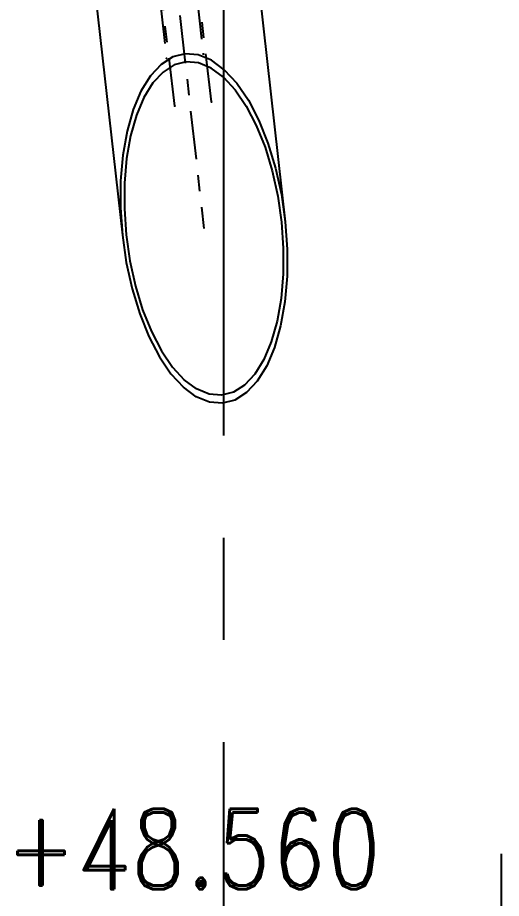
# Model space of a CAD drawing. Header units: millimetres. Extents: x 2368 to 8313, y 7493 to 11698.
# Drawn here: x 4051.5 to 4081.6, y 9066.5 to 9121.2 of the extents above; entities that cross this region are included whole.
import ezdxf
from ezdxf.enums import TextEntityAlignment as Align

# ---------------------------------------------------------------- set-up
doc = ezdxf.new("R2010")
doc.units = ezdxf.units.MM
for name, pattern in [('CENTER', [50.8, 31.75, -6.35, 6.35, -6.35]), ('XKITLINE00', [0]), ('XKITLINE03', [6, 3, -1, 1, -1])]:
    doc.linetypes.add(name, pattern=pattern)
doc.layers.add('3', color=120, linetype='Continuous')
doc.styles.add('ROMAND', font='romand.shx')

msp = doc.modelspace()

# ---------------------------------------------------------------- linework, layer by layer
at = {"color": 6, "linetype": 'CENTER'}
msp.add_line((4064.3619, 8739.6288), (4064.3619, 9217.681), dxfattribs=at)
at = {"color": 8, "linetype": 'XKITLINE03'}
for p, q in [((4057.5882, 9157.1224), (4063.119, 9108.1003)), ((4061.2947, 9134.7795), (4063.0812, 9118.9446)), ((4059.0099, 9134.5154), (4060.7964, 9118.6805)), ((4063.5942, 9115.9704), (4061.7393, 9131.6233)), ((4061.3094, 9115.7063), (4059.4545, 9131.3592))]:
    msp.add_line(p, q, dxfattribs=at)
at = {"color": 8, "linetype": 'XKITLINE00'}
for p, q in [((4065.7193, 9130.3603), (4068.184, 9108.5137)), ((4055.6167, 9129.2889), (4058.0539, 9107.6868)), ((4061.967, 9118.9618), (4061.1889, 9118.7634)), ((4062.7736, 9118.8928), (4061.967, 9118.9618)), ((4063.5886, 9118.558), (4062.7736, 9118.8928)), ((4061.1889, 9118.7634), (4060.4582, 9118.3024)), ((4062.0206, 9118.4572), (4061.2785, 9118.268)), ((4062.7896, 9118.3914), (4062.0206, 9118.4572)), ((4063.5668, 9118.0721), (4062.7896, 9118.3914)), ((4064.3921, 9117.9657), (4063.5886, 9118.558)), ((4060.4582, 9118.3024), (4059.7931, 9117.5903)), ((4060.5818, 9117.8285), (4059.9476, 9117.1494)), ((4061.2785, 9118.268), (4060.5818, 9117.8285)), ((4064.3329, 9117.5074), (4063.5668, 9118.0721)), ((4064.3921, 9117.9657), (4065.1642, 9117.1305)), ((4059.7931, 9117.5903), (4059.2099, 9116.6444)), ((4064.3329, 9117.5074), (4065.0692, 9116.711)), ((4059.9476, 9117.1494), (4059.3915, 9116.2475)), ((4065.0692, 9116.711), (4065.7574, 9115.7025)), ((4065.1642, 9117.1305), (4065.886, 9116.0729)), ((4059.2099, 9116.6444), (4058.7229, 9115.4882)), ((4059.3915, 9116.2475), (4058.9271, 9115.145)), ((4065.7574, 9115.7025), (4066.3807, 9114.5069)), ((4065.886, 9116.0729), (4066.5396, 9114.819)), ((4058.7229, 9115.4882), (4058.3442, 9114.15)), ((4058.9271, 9115.145), (4058.566, 9113.869)), ((4066.3807, 9114.5069), (4066.9236, 9113.1535)), ((4066.5396, 9114.819), (4067.109, 9113.3997)), ((4058.3442, 9114.15), (4058.083, 9112.6629)), ((4058.566, 9113.869), (4058.317, 9112.4509)), ((4067.109, 9113.3997), (4067.5802, 9111.8499)), ((4066.9236, 9113.1535), (4067.3729, 9111.6757)), ((4058.083, 9112.6629), (4057.9459, 9111.0634)), ((4058.317, 9112.4509), (4058.1862, 9110.9258)), ((4067.5802, 9111.8499), (4067.9415, 9110.2077)), ((4067.3729, 9111.6757), (4067.7174, 9110.1098)), ((4057.9459, 9111.0634), (4057.9361, 9109.391)), ((4058.1862, 9110.9258), (4058.1769, 9109.331)), ((4067.7174, 9110.1098), (4067.9487, 9108.4945)), ((4067.9415, 9110.2077), (4068.184, 9108.5137)), ((4057.9361, 9109.391), (4058.0539, 9107.6868)), ((4058.1769, 9109.331), (4058.2892, 9107.706)), ((4067.9487, 9108.4945), (4068.0611, 9106.8695)), ((4068.184, 9108.5137), (4068.3019, 9106.8095)), ((4058.0539, 9107.6868), (4058.2965, 9105.9928)), ((4058.2892, 9107.706), (4058.5205, 9106.0907)), ((4068.0611, 9106.8695), (4068.0518, 9105.2747)), ((4068.3019, 9106.8095), (4068.2921, 9105.1371)), ((4058.2965, 9105.9928), (4058.6578, 9104.3506)), ((4058.5205, 9106.0907), (4058.8651, 9104.5248)), ((4068.0518, 9105.2747), (4067.921, 9103.7496)), ((4068.2921, 9105.1371), (4068.155, 9103.5376)), ((4058.6578, 9104.3506), (4059.129, 9102.8008)), ((4058.8651, 9104.5248), (4059.3143, 9103.047)), ((4067.921, 9103.7496), (4067.672, 9102.3315)), ((4068.155, 9103.5376), (4067.8938, 9102.0505)), ((4059.3143, 9103.047), (4059.8573, 9101.6936)), ((4059.129, 9102.8008), (4059.6984, 9101.3815)), ((4067.672, 9102.3315), (4067.3109, 9101.0556)), ((4067.8938, 9102.0505), (4067.5151, 9100.7123)), ((4059.6984, 9101.3815), (4060.352, 9100.1276)), ((4059.8573, 9101.6936), (4060.4806, 9100.498)), ((4067.3109, 9101.0556), (4066.8465, 9099.953)), ((4060.4806, 9100.498), (4061.1688, 9099.4896)), ((4067.5151, 9100.7123), (4067.0281, 9099.5561)), ((4060.352, 9100.1276), (4061.0738, 9099.07)), ((4066.8465, 9099.953), (4066.2904, 9099.0511)), ((4061.1688, 9099.4896), (4061.905, 9098.6931)), ((4067.0281, 9099.5561), (4066.4449, 9098.6102)), ((4061.0738, 9099.07), (4061.8459, 9098.2348)), ((4062.6712, 9098.1284), (4061.905, 9098.6931)), ((4066.2904, 9099.0511), (4065.6561, 9098.372)), ((4066.4449, 9098.6102), (4065.7798, 9097.8981)), ((4062.6494, 9097.6425), (4061.8459, 9098.2348)), ((4063.4484, 9097.8091), (4062.6712, 9098.1284)), ((4065.6561, 9098.372), (4064.9594, 9097.9325)), ((4063.4644, 9097.3077), (4062.6494, 9097.6425)), ((4064.2174, 9097.7433), (4063.4484, 9097.8091)), ((4064.9594, 9097.9325), (4064.2174, 9097.7433)), ((4065.7798, 9097.8981), (4065.0491, 9097.4371)), ((4064.2709, 9097.2387), (4063.4644, 9097.3077)), ((4065.0491, 9097.4371), (4064.2709, 9097.2387))]:
    msp.add_line(p, q, dxfattribs=at)
for centre in [(4063.0812, 9118.9446), (4060.7964, 9118.6805), (4061.3094, 9115.7063), (4063.5942, 9115.9704)]:
    msp.add_circle(centre, 0.01, dxfattribs=at)
at = {"layer": '3'}
msp.add_line((4081.6243, 9053.2776), (4081.6243, 9069.222), dxfattribs=at)

# ---------------------------------------------------------------- texts
at = {"layer": '3', "style": 'ROMAND', "width": 0.8}
msp.add_text('+48.560', height=5, dxfattribs=at).set_placement((4050.8509, 9069.5341), align=Align.MIDDLE_LEFT)

doc.saveas('drawing.dxf')
